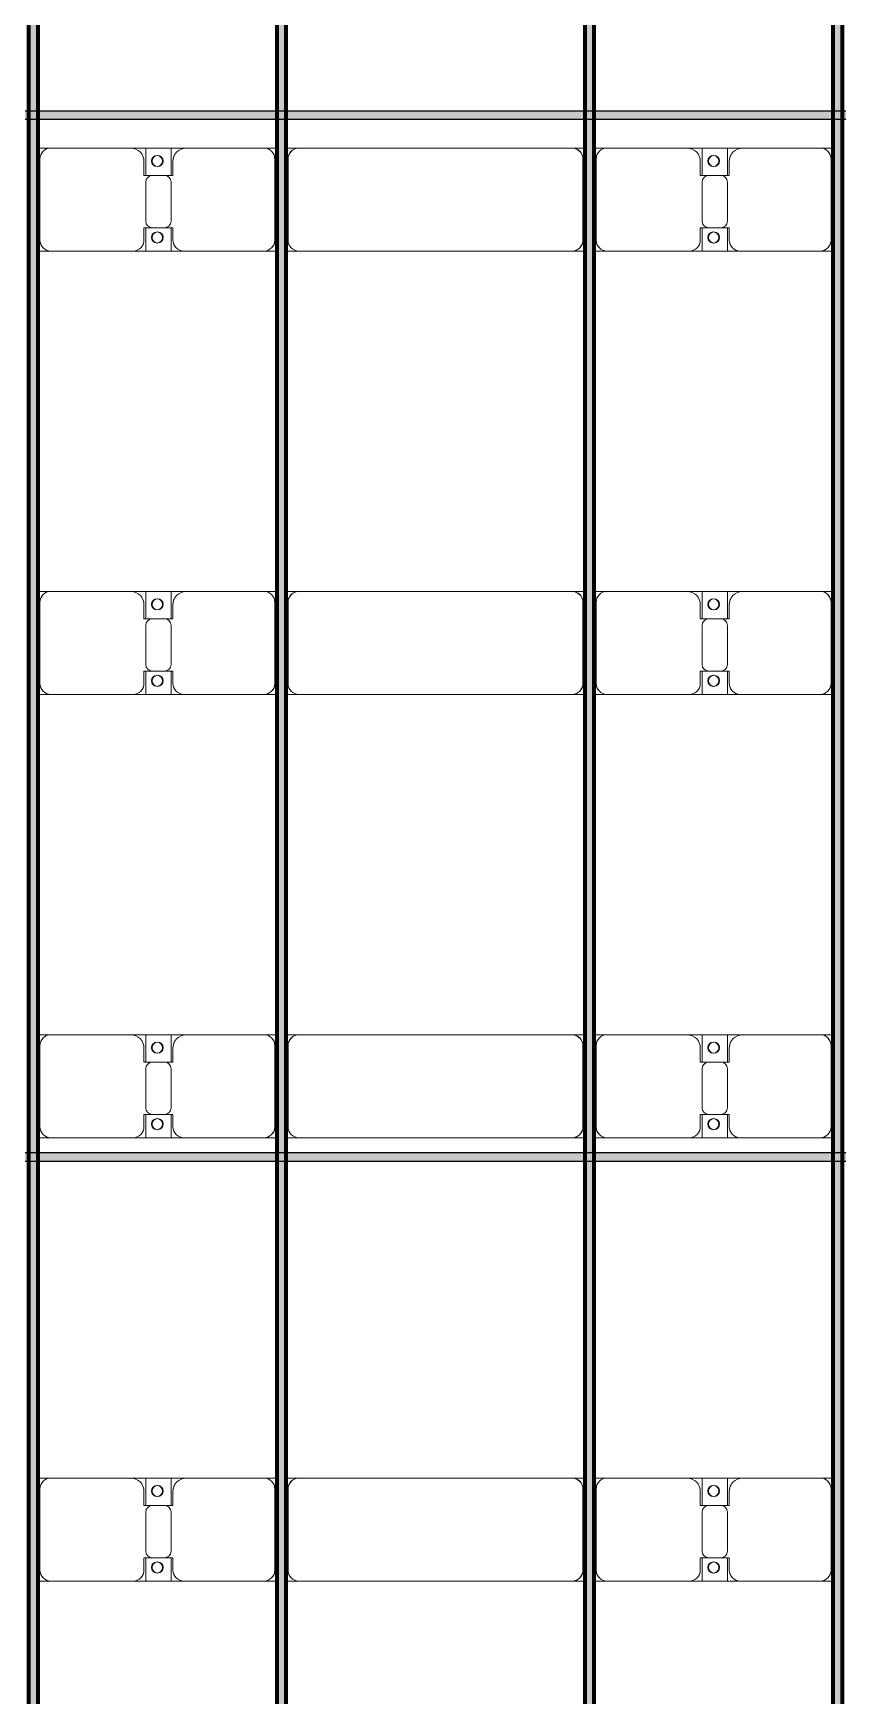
# Model space of a CAD drawing. Header units: millimetres. Extents: x 312848 to 517332, y -142134 to -35114.
# Drawn here: x 391795 to 395425, y -120078 to -112578 of the extents above; entities that cross this region are included whole.
import ezdxf

# ---------------------------------------------------------------- set-up
doc = ezdxf.new("R2010")
doc.units = ezdxf.units.MM
doc.layers.add('A-GENM', color=13, linetype='Continuous', lineweight=9)
doc.layers.add('S-BEAM', color=12, linetype='Continuous', lineweight=9)

# ---------------------------------------------------------------- blocks, each defined once
blk = doc.blocks.new('Dai phao do pin - DẢI PHAO ĐỠ PIN-67477-KHUNG KẾT CẤU BÈ PIN 3')
at = {"layer": 'A-GENM', "color": 7}
for p, q in [((63460, 241.6), (63519.7, 241.6)), ((63879.7, 241.6), (63519.7, 241.6)), ((63879.7, 241.6), (64062.2, 241.6)), ((63947.8, 241.6), (64130.3, 241.6)), ((63947.8, 118.2), (63947.8, 241.6)), ((64062.2, 241.6), (64062.2, 118.2)), ((64480.3, 241.6), (64130.3, 241.6)), ((64480.3, 241.6), (64540, 241.6)), ((64580, 241.6), (64639.7, 241.6)), ((65870.3, 241.6), (64639.7, 241.6)), ((65870.3, 241.6), (65930, 241.6)), ((65970, 241.6), (66029.7, 241.6)), ((66389.7, 241.6), (66029.7, 241.6)), ((66389.7, 241.6), (66572.2, 241.6)), ((66457.8, 241.6), (66640.3, 241.6)), ((66457.8, 118.2), (66457.8, 241.6)), ((66572.2, 241.6), (66572.2, 118.2)), ((66990.3, 241.6), (66640.3, 241.6)), ((66990.3, 241.6), (67050, 241.6)), ((63469.7, 191.6), (63469.7, -173.4)), ((63939.7, 118.2), (63939.7, 181.6)), ((64070.3, 181.6), (64070.3, 118.2)), ((64530.3, -173.4), (64530.3, 191.6)), ((64589.7, 191.6), (64589.7, -173.4)), ((65920.3, -173.4), (65920.3, 191.6)), ((65979.7, 191.6), (65979.7, -173.4)), ((66449.7, 118.2), (66449.7, 181.6)), ((66580.3, 181.6), (66580.3, 118.2)), ((67040.3, -173.4), (67040.3, 191.6)), ((64032.2, 118.2), (63939.7, 118.2)), ((63947.8, 88.2), (63947.8, -88.2)), ((64070.3, 118.2), (63977.8, 118.2)), ((64062.2, -88.2), (64062.2, 88.2)), ((66542.2, 118.2), (66449.7, 118.2)), ((66457.8, 88.2), (66457.8, -88.2)), ((66580.3, 118.2), (66487.8, 118.2)), ((66572.2, -88.2), (66572.2, 88.2)), ((63939.7, -173.4), (63939.7, -118.2)), ((63939.7, -118.2), (64032.2, -118.2)), ((63947.8, -223.4), (63947.8, -118.2)), ((63977.8, -118.2), (64070.3, -118.2)), ((64062.2, -118.2), (64062.2, -223.4)), ((64070.3, -118.2), (64070.3, -173.4)), ((66449.7, -173.4), (66449.7, -118.2)), ((66449.7, -118.2), (66542.2, -118.2)), ((66457.8, -223.4), (66457.8, -118.2)), ((66487.8, -118.2), (66580.3, -118.2)), ((66572.2, -118.2), (66572.2, -223.4)), ((66580.3, -118.2), (66580.3, -173.4)), ((63519.7, -223.4), (63460, -223.4)), ((63519.7, -223.4), (63889.7, -223.4)), ((64062.2, -223.4), (63889.7, -223.4)), ((64120.3, -223.4), (63947.8, -223.4)), ((64120.3, -223.4), (64480.3, -223.4)), ((64540, -223.4), (64480.3, -223.4)), ((64639.7, -223.4), (64580, -223.4)), ((64639.7, -223.4), (65870.3, -223.4)), ((65930, -223.4), (65870.3, -223.4)), ((66029.7, -223.4), (65970, -223.4)), ((66029.7, -223.4), (66399.7, -223.4)), ((66572.2, -223.4), (66399.7, -223.4)), ((66626.5, -223.4), (66457.8, -223.4)), ((66630.3, -223.4), (66990.3, -223.4)), ((67050, -223.4), (66990.3, -223.4))]:
    blk.add_line(p, q, dxfattribs=at)
for centre, radius, start, end in [((63519.7, 191.6), 50, 90, 180), ((63519.7, 191.6), 50, 135, 180), ((63879.7, 181.6), 60, 0, 90), ((64130.3, 181.6), 60, 90, 180), ((64480.3, 191.6), 50, 0, 90), ((64480.3, 191.6), 50, 0, 45), ((64639.7, 191.6), 50, 90, 180), ((64639.7, 191.6), 50, 105, 180), ((65870.3, 191.6), 50, 0, 90), ((65870.3, 191.6), 50, 15, 90), ((66029.7, 191.6), 50, 90, 180), ((66029.7, 191.6), 50, 135, 180), ((66389.7, 181.6), 60, 0, 90), ((66640.3, 181.6), 60, 90, 180), ((66990.3, 191.6), 50, 0, 90), ((66990.3, 191.6), 50, 0, 45), ((63879.7, 181.6), 60, 0, 30), ((63998.6, 183.2), 25, 0, 180), ((63998.6, 183.2), 25, 180, 360), ((64001.4, 183.2), 25, 0, 180), ((64001.4, 183.2), 25, 180, 0), ((64130.3, 181.6), 60, 150, 180), ((66389.7, 181.6), 60, 0, 30), ((66508.6, 183.2), 25, 0, 180), ((66508.6, 183.2), 25, 180, 0), ((66511.4, 183.2), 25, 0, 180), ((66511.4, 183.2), 25, 180, 360), ((66640.3, 181.6), 60, 150, 180), ((63977.8, 88.2), 30, 90, 180), ((64032.2, 88.2), 30, 360, 90), ((66487.8, 88.2), 30, 90, 180), ((66542.2, 88.2), 30, 0, 90), ((63977.8, -88.2), 30, 180, 270), ((63998.6, -161.8), 25, 360, 180), ((64001.4, -161.8), 25, 0, 180), ((64032.2, -88.2), 30, 270, 0), ((66487.8, -88.2), 30, 180, 270), ((66508.6, -161.8), 25, 0, 180), ((66511.4, -161.8), 25, 0, 180), ((66542.2, -88.2), 30, 270, 0), ((63519.7, -173.4), 50, 180, 270), ((63519.7, -173.4), 50, 180, 225), ((63889.7, -173.4), 50, 270, 0), ((63889.7, -173.4), 50, 315, 0), ((63998.6, -161.8), 25, 180, 360), ((64001.4, -161.8), 25, 180, 0), ((64120.3, -173.4), 50, 180, 270), ((64120.3, -173.4), 50, 180, 225), ((64480.3, -173.4), 50, 270, 0), ((64480.3, -173.4), 50, 315, 0), ((64639.7, -173.4), 50, 180, 270), ((64639.7, -173.4), 50, 180, 270), ((65870.3, -173.4), 50, 270, 360), ((65870.3, -173.4), 50, 285, 360), ((66029.7, -173.4), 50, 180, 270), ((66029.7, -173.4), 50, 180, 225), ((66399.7, -173.4), 50, 270, 0), ((66399.7, -173.4), 50, 315, 0), ((66508.6, -161.8), 25, 180, 360), ((66511.4, -161.8), 25, 180, 0), ((66630.3, -173.4), 50, 180, 270), ((66630.3, -173.4), 50, 180, 225), ((66990.3, -173.4), 50, 270, 0), ((66990.3, -173.4), 50, 315, 0)]:
    blk.add_arc(centre, radius, start, end, dxfattribs=at)
blk = doc.blocks.new('Dai phao do pin - DẢI PHAO ĐỠ PIN-V1-KHUNG KẾT CẤU BÈ PIN 3')
at = {"layer": 'A-GENM', "color": 7}
for p, q in [((63460, 241.6), (63519.7, 241.6)), ((63879.7, 241.6), (63519.7, 241.6)), ((63879.7, 241.6), (64062.2, 241.6)), ((63947.8, 241.6), (64130.3, 241.6)), ((63947.8, 118.2), (63947.8, 241.6)), ((64062.2, 241.6), (64062.2, 118.2)), ((64480.3, 241.6), (64130.3, 241.6)), ((64480.3, 241.6), (64540, 241.6)), ((64580, 241.6), (64639.7, 241.6)), ((65870.3, 241.6), (64639.7, 241.6)), ((65870.3, 241.6), (65930, 241.6)), ((65970, 241.6), (66029.7, 241.6)), ((66389.7, 241.6), (66029.7, 241.6)), ((66389.7, 241.6), (66572.2, 241.6)), ((66457.8, 241.6), (66640.3, 241.6)), ((66457.8, 118.2), (66457.8, 241.6)), ((66572.2, 241.6), (66572.2, 118.2)), ((66990.3, 241.6), (66640.3, 241.6)), ((66990.3, 241.6), (67050, 241.6)), ((63469.7, 191.6), (63469.7, -173.4)), ((63939.7, 118.2), (63939.7, 181.6)), ((64070.3, 181.6), (64070.3, 118.2)), ((64530.3, -173.4), (64530.3, 191.6)), ((64589.7, 191.6), (64589.7, -173.4)), ((65920.3, -173.4), (65920.3, 191.6)), ((65979.7, 191.6), (65979.7, -173.4)), ((66449.7, 118.2), (66449.7, 181.6)), ((66580.3, 181.6), (66580.3, 118.2)), ((67040.3, -173.4), (67040.3, 191.6)), ((64032.2, 118.2), (63939.7, 118.2)), ((63947.8, 88.2), (63947.8, -88.2)), ((64070.3, 118.2), (63977.8, 118.2)), ((64062.2, -88.2), (64062.2, 88.2)), ((66542.2, 118.2), (66449.7, 118.2)), ((66457.8, 88.2), (66457.8, -88.2)), ((66580.3, 118.2), (66487.8, 118.2)), ((66572.2, -88.2), (66572.2, 88.2)), ((63939.7, -173.4), (63939.7, -118.2)), ((63939.7, -118.2), (64032.2, -118.2)), ((63947.8, -223.4), (63947.8, -118.2)), ((63977.8, -118.2), (64070.3, -118.2)), ((64062.2, -118.2), (64062.2, -223.4)), ((64070.3, -118.2), (64070.3, -173.4)), ((66449.7, -173.4), (66449.7, -118.2)), ((66449.7, -118.2), (66542.2, -118.2)), ((66457.8, -223.4), (66457.8, -118.2)), ((66487.8, -118.2), (66580.3, -118.2)), ((66572.2, -118.2), (66572.2, -223.4)), ((66580.3, -118.2), (66580.3, -173.4)), ((63519.7, -223.4), (63460, -223.4)), ((63519.7, -223.4), (63889.7, -223.4)), ((64062.2, -223.4), (63889.7, -223.4)), ((64120.3, -223.4), (63947.8, -223.4)), ((64120.3, -223.4), (64480.3, -223.4)), ((64540, -223.4), (64480.3, -223.4)), ((64639.7, -223.4), (64580, -223.4)), ((64639.7, -223.4), (65870.3, -223.4)), ((65930, -223.4), (65870.3, -223.4)), ((66029.7, -223.4), (65970, -223.4)), ((66029.7, -223.4), (66399.7, -223.4)), ((66572.2, -223.4), (66399.7, -223.4)), ((66626.5, -223.4), (66457.8, -223.4)), ((66630.3, -223.4), (66990.3, -223.4)), ((67050, -223.4), (66990.3, -223.4))]:
    blk.add_line(p, q, dxfattribs=at)
for centre, radius, start, end in [((63519.7, 191.6), 50, 90, 180), ((63519.7, 191.6), 50, 135, 180), ((63879.7, 181.6), 60, 0, 90), ((64130.3, 181.6), 60, 90, 180), ((64480.3, 191.6), 50, 0, 90), ((64480.3, 191.6), 50, 0, 45), ((64639.7, 191.6), 50, 90, 180), ((64639.7, 191.6), 50, 105, 180), ((65870.3, 191.6), 50, 0, 90), ((65870.3, 191.6), 50, 15, 90), ((66029.7, 191.6), 50, 90, 180), ((66029.7, 191.6), 50, 135, 180), ((66389.7, 181.6), 60, 0, 90), ((66640.3, 181.6), 60, 90, 180), ((66990.3, 191.6), 50, 0, 90), ((66990.3, 191.6), 50, 0, 45), ((63879.7, 181.6), 60, 0, 30), ((63998.6, 183.2), 25, 0, 180), ((63998.6, 183.2), 25, 180, 360), ((64001.4, 183.2), 25, 0, 180), ((64001.4, 183.2), 25, 180, 0), ((64130.3, 181.6), 60, 150, 180), ((66389.7, 181.6), 60, 0, 30), ((66508.6, 183.2), 25, 0, 180), ((66508.6, 183.2), 25, 180, 0), ((66511.4, 183.2), 25, 0, 180), ((66511.4, 183.2), 25, 180, 360), ((66640.3, 181.6), 60, 150, 180), ((63977.8, 88.2), 30, 90, 180), ((64032.2, 88.2), 30, 360, 90), ((66487.8, 88.2), 30, 90, 180), ((66542.2, 88.2), 30, 0, 90), ((63977.8, -88.2), 30, 180, 270), ((63998.6, -161.8), 25, 360, 180), ((64001.4, -161.8), 25, 0, 180), ((64032.2, -88.2), 30, 270, 0), ((66487.8, -88.2), 30, 180, 270), ((66508.6, -161.8), 25, 0, 180), ((66511.4, -161.8), 25, 0, 180), ((66542.2, -88.2), 30, 270, 0), ((63519.7, -173.4), 50, 180, 270), ((63519.7, -173.4), 50, 180, 225), ((63889.7, -173.4), 50, 270, 0), ((63889.7, -173.4), 50, 315, 0), ((63998.6, -161.8), 25, 180, 360), ((64001.4, -161.8), 25, 180, 0), ((64120.3, -173.4), 50, 180, 270), ((64120.3, -173.4), 50, 180, 225), ((64480.3, -173.4), 50, 270, 0), ((64480.3, -173.4), 50, 315, 0), ((64639.7, -173.4), 50, 180, 270), ((64639.7, -173.4), 50, 180, 270), ((65870.3, -173.4), 50, 270, 360), ((65870.3, -173.4), 50, 285, 360), ((66029.7, -173.4), 50, 180, 270), ((66029.7, -173.4), 50, 180, 225), ((66399.7, -173.4), 50, 270, 0), ((66399.7, -173.4), 50, 315, 0), ((66508.6, -161.8), 25, 180, 360), ((66511.4, -161.8), 25, 180, 0), ((66630.3, -173.4), 50, 180, 270), ((66630.3, -173.4), 50, 180, 225), ((66990.3, -173.4), 50, 270, 0), ((66990.3, -173.4), 50, 315, 0)]:
    blk.add_arc(centre, radius, start, end, dxfattribs=at)
blk = doc.blocks.new('Dai phao do pin - DẢI PHAO ĐỠ PIN-V3-KHUNG KẾT CẤU BÈ PIN 3')
at = {"layer": 'A-GENM', "color": 7}
for p, q in [((63460, 241.6), (63519.7, 241.6)), ((63879.7, 241.6), (63519.7, 241.6)), ((63879.7, 241.6), (64062.2, 241.6)), ((63947.8, 241.6), (64130.3, 241.6)), ((63947.8, 118.2), (63947.8, 241.6)), ((64062.2, 241.6), (64062.2, 118.2)), ((64480.3, 241.6), (64130.3, 241.6)), ((64480.3, 241.6), (64540, 241.6)), ((64580, 241.6), (64639.7, 241.6)), ((65870.3, 241.6), (64639.7, 241.6)), ((65870.3, 241.6), (65930, 241.6)), ((65970, 241.6), (66029.7, 241.6)), ((66389.7, 241.6), (66029.7, 241.6)), ((66389.7, 241.6), (66572.2, 241.6)), ((66457.8, 241.6), (66640.3, 241.6)), ((66457.8, 118.2), (66457.8, 241.6)), ((66572.2, 241.6), (66572.2, 118.2)), ((66990.3, 241.6), (66640.3, 241.6)), ((66990.3, 241.6), (67050, 241.6)), ((63469.7, 191.6), (63469.7, -173.4)), ((63939.7, 118.2), (63939.7, 181.6)), ((64070.3, 181.6), (64070.3, 118.2)), ((64530.3, -173.4), (64530.3, 191.6)), ((64589.7, 191.6), (64589.7, -173.4)), ((65920.3, -173.4), (65920.3, 191.6)), ((65979.7, 191.6), (65979.7, -173.4)), ((66449.7, 118.2), (66449.7, 181.6)), ((66580.3, 181.6), (66580.3, 118.2)), ((67040.3, -173.4), (67040.3, 191.6)), ((64032.2, 118.2), (63939.7, 118.2)), ((63947.8, 88.2), (63947.8, -88.2)), ((64070.3, 118.2), (63977.8, 118.2)), ((64062.2, -88.2), (64062.2, 88.2)), ((66542.2, 118.2), (66449.7, 118.2)), ((66457.8, 88.2), (66457.8, -88.2)), ((66580.3, 118.2), (66487.8, 118.2)), ((66572.2, -88.2), (66572.2, 88.2)), ((63939.7, -173.4), (63939.7, -118.2)), ((63939.7, -118.2), (64032.2, -118.2)), ((63947.8, -223.4), (63947.8, -118.2)), ((63977.8, -118.2), (64070.3, -118.2)), ((64062.2, -118.2), (64062.2, -223.4)), ((64070.3, -118.2), (64070.3, -173.4)), ((66449.7, -173.4), (66449.7, -118.2)), ((66449.7, -118.2), (66542.2, -118.2)), ((66457.8, -223.4), (66457.8, -118.2)), ((66487.8, -118.2), (66580.3, -118.2)), ((66572.2, -118.2), (66572.2, -223.4)), ((66580.3, -118.2), (66580.3, -173.4)), ((63519.7, -223.4), (63460, -223.4)), ((63519.7, -223.4), (63889.7, -223.4)), ((64062.2, -223.4), (63889.7, -223.4)), ((64120.3, -223.4), (63947.8, -223.4)), ((64120.3, -223.4), (64480.3, -223.4)), ((64540, -223.4), (64480.3, -223.4)), ((64639.7, -223.4), (64580, -223.4)), ((64639.7, -223.4), (65870.3, -223.4)), ((65930, -223.4), (65870.3, -223.4)), ((66029.7, -223.4), (65970, -223.4)), ((66029.7, -223.4), (66399.7, -223.4)), ((66572.2, -223.4), (66399.7, -223.4)), ((66630.3, -223.4), (66457.8, -223.4)), ((66630.3, -223.4), (66990.3, -223.4)), ((67050, -223.4), (66990.3, -223.4))]:
    blk.add_line(p, q, dxfattribs=at)
for centre, radius, start, end in [((63519.7, 191.6), 50, 90, 180), ((63519.7, 191.6), 50, 135, 180), ((63879.7, 181.6), 60, 0, 90), ((64130.3, 181.6), 60, 90, 180), ((64480.3, 191.6), 50, 0, 90), ((64480.3, 191.6), 50, 0, 45), ((64639.7, 191.6), 50, 90, 180), ((64639.7, 191.6), 50, 105, 180), ((65870.3, 191.6), 50, 0, 90), ((65870.3, 191.6), 50, 15, 90), ((66029.7, 191.6), 50, 90, 180), ((66029.7, 191.6), 50, 135, 180), ((66389.7, 181.6), 60, 0, 90), ((66640.3, 181.6), 60, 90, 180), ((66990.3, 191.6), 50, 0, 90), ((66990.3, 191.6), 50, 0, 45), ((63879.7, 181.6), 60, 0, 30), ((63998.6, 183.2), 25, 0, 180), ((63998.6, 183.2), 25, 180, 360), ((64001.4, 183.2), 25, 0, 180), ((64001.4, 183.2), 25, 180, 0), ((64130.3, 181.6), 60, 150, 180), ((66389.7, 181.6), 60, 0, 30), ((66508.6, 183.2), 25, 0, 180), ((66508.6, 183.2), 25, 180, 0), ((66511.4, 183.2), 25, 0, 180), ((66511.4, 183.2), 25, 180, 360), ((66640.3, 181.6), 60, 150, 180), ((63977.8, 88.2), 30, 90, 180), ((64032.2, 88.2), 30, 360, 90), ((66487.8, 88.2), 30, 90, 180), ((66542.2, 88.2), 30, 0, 90), ((63977.8, -88.2), 30, 180, 270), ((63998.6, -161.8), 25, 360, 180), ((64001.4, -161.8), 25, 0, 180), ((64032.2, -88.2), 30, 270, 0), ((66487.8, -88.2), 30, 180, 270), ((66508.6, -161.8), 25, 0, 180), ((66511.4, -161.8), 25, 0, 180), ((66542.2, -88.2), 30, 270, 0), ((63519.7, -173.4), 50, 180, 270), ((63519.7, -173.4), 50, 180, 225), ((63889.7, -173.4), 50, 270, 0), ((63889.7, -173.4), 50, 315, 0), ((63998.6, -161.8), 25, 180, 360), ((64001.4, -161.8), 25, 180, 0), ((64120.3, -173.4), 50, 180, 270), ((64120.3, -173.4), 50, 180, 225), ((64480.3, -173.4), 50, 270, 0), ((64480.3, -173.4), 50, 315, 0), ((64639.7, -173.4), 50, 180, 270), ((64639.7, -173.4), 50, 180, 270), ((65870.3, -173.4), 50, 270, 360), ((65870.3, -173.4), 50, 285, 360), ((66029.7, -173.4), 50, 180, 270), ((66029.7, -173.4), 50, 180, 225), ((66399.7, -173.4), 50, 270, 0), ((66399.7, -173.4), 50, 315, 0), ((66508.6, -161.8), 25, 180, 360), ((66511.4, -161.8), 25, 180, 0), ((66630.3, -173.4), 50, 180, 270), ((66630.3, -173.4), 50, 180, 225), ((66990.3, -173.4), 50, 270, 0), ((66990.3, -173.4), 50, 315, 0)]:
    blk.add_arc(centre, radius, start, end, dxfattribs=at)
blk = doc.blocks.new('Dầm C52 - Hộp 40x60-V18-KHUNG KẾT CẤU BÈ PIN 3')
at = {"layer": 'S-BEAM', "lineweight": 25}
blk.add_hatch(color=4, dxfattribs=at).paths.add_polyline_path([(55975.3, -20), (55975.3, 20), (-55975.3, 20), (-55975.3, -20), (55935.6, -20)])
at = {"layer": 'S-BEAM', "color": 4, "lineweight": 25}
for p, q in [((-55975.3, 20), (55975.3, 20)), ((55975.3, -20), (-55975.3, -20))]:
    blk.add_line(p, q, dxfattribs=at)
blk = doc.blocks.new('Dầm C52 - Hộp 40x60-65303-KHUNG KẾT CẤU BÈ PIN 3')
at = {"layer": 'S-BEAM', "lineweight": 25}
blk.add_hatch(color=4, dxfattribs=at).paths.add_polyline_path([(55410.9, -20), (55410.9, 20), (-55410.9, 20), (-55410.9, -20), (55371.2, -20)])
at = {"layer": 'S-BEAM', "color": 4, "lineweight": 25}
for p, q in [((-55410.9, 20), (55410.9, 20)), ((55410.9, -20), (-55410.9, -20))]:
    blk.add_line(p, q, dxfattribs=at)
blk = doc.blocks.new('Dầm C52 - Dầm C52-V13-KHUNG KẾT CẤU BÈ PIN 3')
at = {"layer": 'S-BEAM', "lineweight": 140}
blk.add_hatch(color=1, dxfattribs=at).paths.add_polyline_path([(-45616.3, 20), (-45616.3, -20), (45616.3, -20), (45616.3, 20), (-45569, 20)])
at = {"layer": 'S-BEAM', "color": 1, "lineweight": 140}
for p, q in [((-45616.3, 20), (45616.3, 20)), ((45616.3, -20), (-45616.3, -20))]:
    blk.add_line(p, q, dxfattribs=at)
blk = doc.blocks.new('be pin 3_rvt-1-KHUNG KẾT CẤU BÈ PIN 3')
at = {"layer": 'A-GENM', "color": 4, "lineweight": 25}
for name, p in [('Dai phao do pin - DẢI PHAO ĐỠ PIN-67477-KHUNG KẾT CẤU BÈ PIN 3', (328354.7, -113337.3)), ('Dai phao do pin - DẢI PHAO ĐỠ PIN-V3-KHUNG KẾT CẤU BÈ PIN 3', (328354.7, -115337.3)), ('Dai phao do pin - DẢI PHAO ĐỠ PIN-V1-KHUNG KẾT CẤU BÈ PIN 3', (328354.7, -117337.3)), ('Dai phao do pin - DẢI PHAO ĐỠ PIN-67477-KHUNG KẾT CẤU BÈ PIN 3', (328354.7, -119337.3))]:
    blk.add_blockref(name, p, dxfattribs=at)
at = {"layer": 'S-BEAM', "color": 4, "lineweight": 25, "rotation": 89.99999999999962}
for p in [(391794.7, -88363.7), (392914.7, -88363.7), (394304.7, -88363.7), (395424.7, -88363.7)]:
    blk.add_blockref('Dầm C52 - Dầm C52-V13-KHUNG KẾT CẤU BÈ PIN 3', p, dxfattribs=at)
at = {"layer": 'S-BEAM', "color": 4, "lineweight": 25}
for name, p in [('Dầm C52 - Hộp 40x60-65303-KHUNG KẾT CẤU BÈ PIN 3', (381072.2, -112947.4)), ('Dầm C52 - Hộp 40x60-V18-KHUNG KẾT CẤU BÈ PIN 3', (380507.8, -117647.4))]:
    blk.add_blockref(name, p, dxfattribs=at)

msp = doc.modelspace()

# ---------------------------------------------------------------- block references
at = {"lineweight": 5}
msp.add_blockref('be pin 3_rvt-1-KHUNG KẾT CẤU BÈ PIN 3', (0, 0), dxfattribs=at)

doc.saveas('drawing.dxf')
